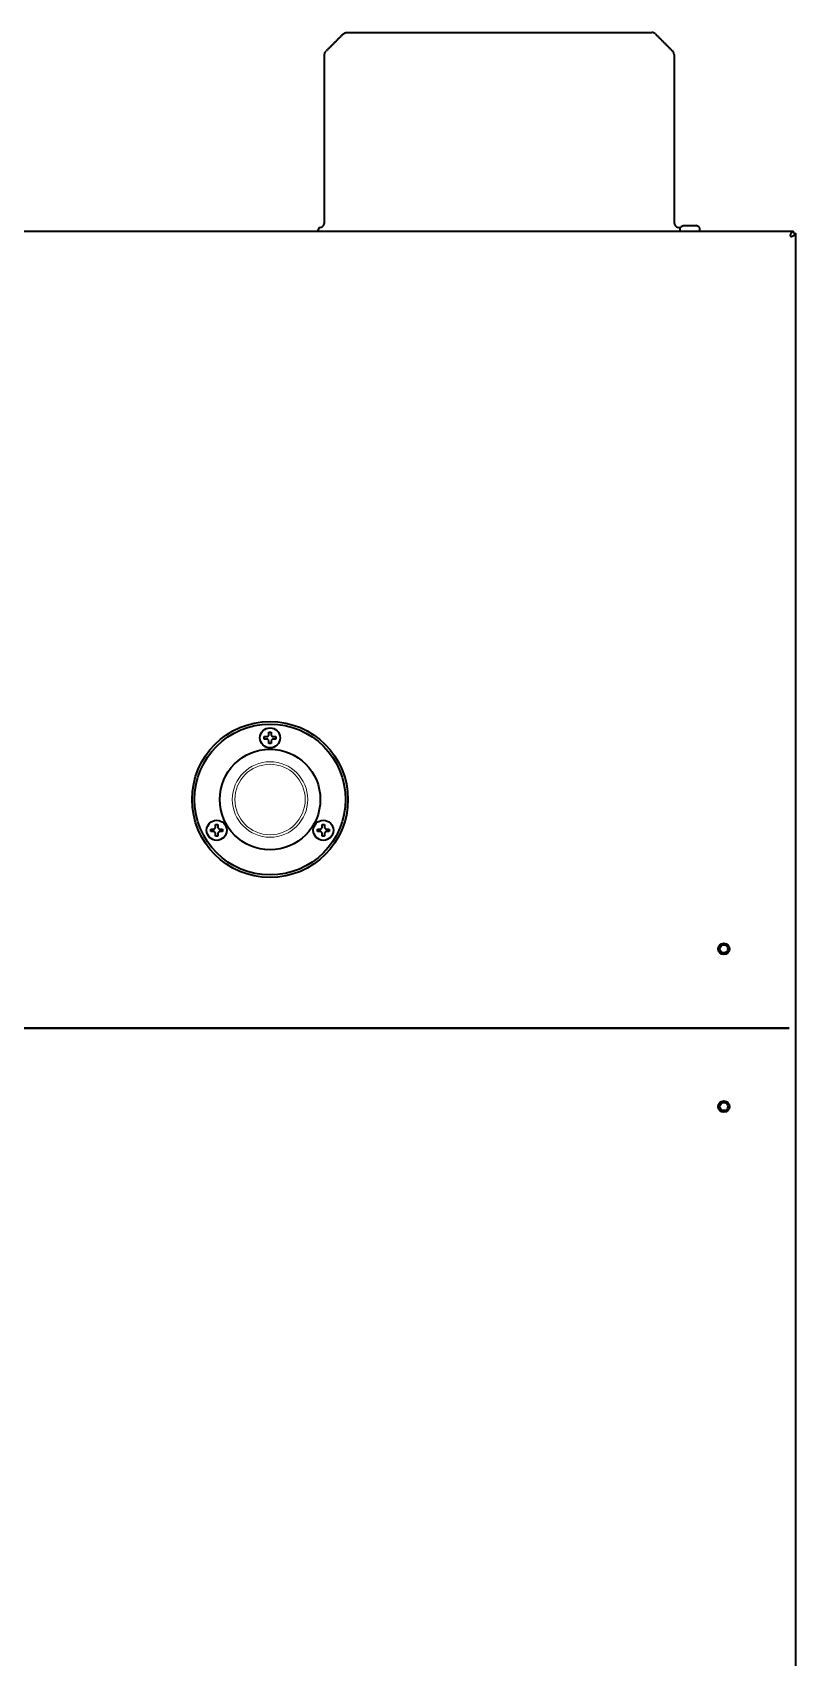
# Model space of a CAD drawing. Extents: x 53 to 4124, y 6244 to 10190.
# Drawn here: x 2662 to 2966, y 7122 to 7768 of the extents above; entities that cross this region are included whole.
import ezdxf

# ---------------------------------------------------------------- set-up
doc = ezdxf.new("R2010")
doc.units = 0
doc.header["$LTSCALE"] = 5
doc.layers.get('0').update_dxf_attribs({"linetype": 'CONTINUOUS', "lineweight": 0})
doc.layers.add('1', color=7, linetype='CONTINUOUS', true_color=0xffffff)

msp = doc.modelspace()

# ---------------------------------------------------------------- linework, layer by layer
for radius in [15, 14]:
    msp.add_circle((2756.78, 7463.3), radius)
at = {"layer": '1', "color": 7, "linetype": 'Continuous', "lineweight": 35}
for p, q in [((2787.3, 7768.22), (2908.65, 7768.22)), ((2778.48, 7699.26), (2778.48, 7704.65)), ((2917.48, 7704.65), (2917.48, 7699.26)), ((2778.48, 7692.72), (2778.48, 7699.26)), ((2917.48, 7699.26), (2917.48, 7692.72)), ((2213.92, 7689.2), (2964.63, 7689.2)), ((2775.98, 7689.73), (2775.98, 7689.76)), ((2775.98, 7689.2), (2775.98, 7689.73)), ((2919.78, 7690.16), (2919.78, 7689.2)), ((2921.29, 7691.5), (2926.27, 7691.5)), ((2927.78, 7689.2), (2927.78, 7690.16)), ((2964.63, 7689.2), (2964.97, 7689.2)), ((2964.97, 7688.4), (2964.97, 7689.2)), ((2964.98, 7688.4), (2965.78, 7688.4)), ((2965.78, 7688.4), (2965.78, 7688.06)), ((2965.78, 7688.06), (2965.78, 7027.54)), ((2756.28, 7490.1), (2756.78, 7490.1)), ((2756.78, 7490.1), (2757.28, 7490.1)), ((2756.78, 7485.5), (2756.28, 7485.5)), ((2757.28, 7485.5), (2756.78, 7485.5)), ((2735.06, 7453.35), (2735.56, 7453.35)), ((2735.56, 7448.75), (2735.06, 7448.75)), ((2735.56, 7453.35), (2736.06, 7453.35)), ((2736.06, 7448.75), (2735.56, 7448.75)), ((2777.49, 7453.35), (2777.99, 7453.35)), ((2777.99, 7448.75), (2777.49, 7448.75)), ((2777.99, 7453.35), (2778.49, 7453.35)), ((2778.49, 7448.75), (2777.99, 7448.75)), ((2275.08, 7372.4), (2903.48, 7372.4)), ((2903.48, 7372.4), (2275.08, 7372.4)), ((2903.48, 7372.4), (2963.28, 7372.4)), ((2963.28, 7372.4), (2903.48, 7372.4))]:
    msp.add_line(p, q, dxfattribs=at)
for centre, radius in [((2756.78, 7463.3), 31), ((2756.78, 7463.3), 30), ((2756.78, 7487.8), 4), ((2756.78, 7463.3), 20), ((2735.56, 7451.05), 4), ((2777.99, 7451.05), 4), ((2937.28, 7403.9), 2.25), ((2937.28, 7403.9), 1.6), ((2937.28, 7341.2), 2.25), ((2937.28, 7341.2), 1.6)]:
    msp.add_circle(centre, radius, dxfattribs=at)
for centre, radius, start, end in [((2776.98, 7689.76), 1, 99.59407, 180), ((2776.48, 7692.72), 2, 279.59407, 0), ((2919.48, 7692.72), 2, 180, 260.40593), ((2918.98, 7689.76), 1, 35.20272, 80.40593), ((2920.78, 7690.16), 1, 120, 180), ((2923.78, 7684.96), 7, 110.83723, 120), ((2923.78, 7684.96), 7, 60, 69.16277), ((2926.78, 7690.16), 1, 0, 60), ((2963.98, 7687.4), 0.25, 180, 270)]:
    msp.add_arc(centre, radius, start, end, dxfattribs=at)
for points, degree in [([(2785.89, 7767.64), (2779.06, 7760.81)], 1), ([(2910.06, 7767.64), (2916.89, 7760.81)], 1), ([(2963.98, 7687.15), (2964.03, 7687.15), (2964.08, 7687.16), (2964.12, 7687.18)], 3), ([(2754.48, 7487.3), (2754.48, 7487.47), (2754.48, 7487.8), (2754.48, 7488.14), (2754.48, 7488.3)], 3), ([(2755.78, 7488.3), (2755.8, 7488.33), (2755.85, 7488.38), (2755.93, 7488.45), (2756, 7488.52), (2756.07, 7488.59), (2756.14, 7488.66), (2756.21, 7488.73), (2756.25, 7488.78), (2756.28, 7488.8)], 3), ([(2756.28, 7488.8), (2756.28, 7488.86), (2756.28, 7488.96), (2756.28, 7489.13), (2756.28, 7489.28), (2756.28, 7489.44), (2756.28, 7489.59), (2756.28, 7489.75), (2756.28, 7489.91), (2756.28, 7490.04), (2756.28, 7490.1)], 3), ([(2757.28, 7488.8), (2757.3, 7488.78), (2757.35, 7488.73), (2757.42, 7488.66), (2757.49, 7488.59), (2757.56, 7488.52), (2757.63, 7488.45), (2757.7, 7488.37), (2757.75, 7488.33), (2757.78, 7488.3)], 3), ([(2757.78, 7488.3), (2757.83, 7488.3), (2757.94, 7488.3), (2758.1, 7488.3), (2758.26, 7488.3), (2758.41, 7488.3), (2758.57, 7488.3), (2758.72, 7488.3), (2758.89, 7488.3), (2759.01, 7488.3), (2759.08, 7488.3)], 3), ([(2759.08, 7488.3), (2759.08, 7488.14), (2759.08, 7487.8), (2759.08, 7487.47), (2759.08, 7487.3)], 3), ([(2755.78, 7487.3), (2755.72, 7487.3), (2755.61, 7487.3), (2755.45, 7487.3), (2755.29, 7487.3), (2755.14, 7487.3), (2754.99, 7487.3), (2754.83, 7487.3), (2754.66, 7487.3), (2754.54, 7487.3), (2754.48, 7487.3)], 3), ([(2756.28, 7486.8), (2756.25, 7486.83), (2756.2, 7486.87), (2756.13, 7486.94), (2756.06, 7487.02), (2755.99, 7487.09), (2755.92, 7487.16), (2755.85, 7487.23), (2755.8, 7487.28), (2755.78, 7487.3)], 3), ([(2757.78, 7487.3), (2757.75, 7487.28), (2757.7, 7487.22), (2757.62, 7487.15), (2757.55, 7487.08), (2757.48, 7487.01), (2757.41, 7486.94), (2757.34, 7486.87), (2757.3, 7486.83), (2757.28, 7486.8)], 3), ([(2757.28, 7486.8), (2757.28, 7486.75), (2757.28, 7486.64), (2757.28, 7486.48), (2757.28, 7486.32), (2757.28, 7486.16), (2757.28, 7486.01), (2757.28, 7485.86), (2757.28, 7485.69), (2757.28, 7485.57), (2757.28, 7485.5)], 3), ([(2733.26, 7450.55), (2733.26, 7450.72), (2733.26, 7451.05), (2733.26, 7451.39), (2733.26, 7451.55)], 3), ([(2734.56, 7450.55), (2734.5, 7450.55), (2734.4, 7450.55), (2734.23, 7450.55), (2734.07, 7450.55), (2733.92, 7450.55), (2733.77, 7450.55), (2733.61, 7450.55), (2733.44, 7450.55), (2733.32, 7450.55), (2733.26, 7450.55)], 3), ([(2734.56, 7451.55), (2734.58, 7451.58), (2734.63, 7451.63), (2734.71, 7451.7), (2734.78, 7451.77), (2734.85, 7451.84), (2734.92, 7451.91), (2734.99, 7451.98), (2735.03, 7452.03), (2735.06, 7452.05)], 3), ([(2735.06, 7450.05), (2735.03, 7450.08), (2734.99, 7450.12), (2734.92, 7450.19), (2734.84, 7450.27), (2734.77, 7450.34), (2734.7, 7450.41), (2734.63, 7450.48), (2734.58, 7450.53), (2734.56, 7450.55)], 3), ([(2735.06, 7452.05), (2735.06, 7452.11), (2735.06, 7452.21), (2735.06, 7452.38), (2735.06, 7452.53), (2735.06, 7452.69), (2735.06, 7452.84), (2735.06, 7453), (2735.06, 7453.16), (2735.06, 7453.29), (2735.06, 7453.35)], 3), ([(2736.06, 7452.05), (2736.08, 7452.03), (2736.13, 7451.98), (2736.2, 7451.91), (2736.27, 7451.84), (2736.34, 7451.77), (2736.41, 7451.7), (2736.49, 7451.62), (2736.53, 7451.58), (2736.56, 7451.55)], 3), ([(2736.56, 7450.55), (2736.53, 7450.53), (2736.48, 7450.47), (2736.41, 7450.4), (2736.33, 7450.33), (2736.26, 7450.26), (2736.2, 7450.19), (2736.13, 7450.12), (2736.08, 7450.08), (2736.06, 7450.05)], 3), ([(2736.06, 7450.05), (2736.06, 7450), (2736.06, 7449.89), (2736.06, 7449.73), (2736.06, 7449.57), (2736.06, 7449.41), (2736.06, 7449.26), (2736.06, 7449.11), (2736.06, 7448.94), (2736.06, 7448.82), (2736.06, 7448.75)], 3), ([(2736.56, 7451.55), (2736.61, 7451.55), (2736.72, 7451.55), (2736.88, 7451.55), (2737.04, 7451.55), (2737.2, 7451.55), (2737.35, 7451.55), (2737.5, 7451.55), (2737.67, 7451.55), (2737.79, 7451.55), (2737.86, 7451.55)], 3), ([(2737.86, 7451.55), (2737.86, 7451.39), (2737.86, 7451.05), (2737.86, 7450.72), (2737.86, 7450.55)], 3), ([(2775.69, 7450.55), (2775.69, 7450.72), (2775.69, 7451.05), (2775.69, 7451.39), (2775.69, 7451.55)], 3), ([(2776.99, 7450.55), (2776.94, 7450.55), (2776.83, 7450.55), (2776.67, 7450.55), (2776.51, 7450.55), (2776.35, 7450.55), (2776.2, 7450.55), (2776.05, 7450.55), (2775.88, 7450.55), (2775.76, 7450.55), (2775.69, 7450.55)], 3), ([(2776.99, 7451.55), (2777.02, 7451.58), (2777.07, 7451.63), (2777.14, 7451.7), (2777.22, 7451.77), (2777.29, 7451.84), (2777.35, 7451.91), (2777.42, 7451.98), (2777.47, 7452.03), (2777.49, 7452.05)], 3), ([(2777.49, 7450.05), (2777.47, 7450.08), (2777.42, 7450.12), (2777.35, 7450.19), (2777.28, 7450.27), (2777.21, 7450.34), (2777.14, 7450.41), (2777.06, 7450.48), (2777.02, 7450.53), (2776.99, 7450.55)], 3), ([(2777.49, 7452.05), (2777.49, 7452.11), (2777.49, 7452.21), (2777.49, 7452.38), (2777.49, 7452.53), (2777.49, 7452.69), (2777.49, 7452.84), (2777.49, 7453), (2777.49, 7453.16), (2777.49, 7453.29), (2777.49, 7453.35)], 3), ([(2778.49, 7452.05), (2778.52, 7452.03), (2778.56, 7451.98), (2778.64, 7451.91), (2778.71, 7451.84), (2778.78, 7451.77), (2778.85, 7451.7), (2778.92, 7451.62), (2778.97, 7451.58), (2778.99, 7451.55)], 3), ([(2778.99, 7450.55), (2778.97, 7450.53), (2778.92, 7450.47), (2778.84, 7450.4), (2778.77, 7450.33), (2778.7, 7450.26), (2778.63, 7450.19), (2778.56, 7450.12), (2778.52, 7450.08), (2778.49, 7450.05)], 3), ([(2778.49, 7450.05), (2778.49, 7450), (2778.49, 7449.89), (2778.49, 7449.73), (2778.49, 7449.57), (2778.49, 7449.41), (2778.49, 7449.26), (2778.49, 7449.11), (2778.49, 7448.94), (2778.49, 7448.82), (2778.49, 7448.75)], 3), ([(2778.99, 7451.55), (2779.05, 7451.55), (2779.16, 7451.55), (2779.32, 7451.55), (2779.48, 7451.55), (2779.63, 7451.55), (2779.78, 7451.55), (2779.94, 7451.55), (2780.11, 7451.55), (2780.23, 7451.55), (2780.29, 7451.55)], 3), ([(2780.29, 7451.55), (2780.29, 7451.39), (2780.29, 7451.05), (2780.29, 7450.72), (2780.29, 7450.55)], 3)]:
    msp.add_open_spline(points, degree=degree, dxfattribs=at)
for points, knots in [([(2785.89, 7767.64), (2785.98, 7767.73), (2786.08, 7767.81), (2786.3, 7767.96), (2786.42, 7768.02), (2786.66, 7768.12), (2786.79, 7768.16), (2787.04, 7768.21), (2787.17, 7768.22), (2787.3, 7768.22)], [0, 0, 0, 0, 0.25, 0.25, 0.5, 0.5, 0.75, 0.75, 1, 1, 1, 1]), ([(2910.06, 7767.64), (2909.97, 7767.73), (2909.87, 7767.81), (2909.65, 7767.96), (2909.53, 7768.02), (2909.29, 7768.12), (2909.17, 7768.16), (2908.91, 7768.21), (2908.78, 7768.22), (2908.65, 7768.22)], [0, 0, 0, 0, 0.25, 0.25, 0.5, 0.5, 0.75, 0.75, 1, 1, 1, 1]), ([(2778.48, 7759.39), (2778.48, 7759.52), (2778.49, 7759.66), (2778.54, 7759.91), (2778.58, 7760.04), (2778.68, 7760.28), (2778.74, 7760.4), (2778.89, 7760.61), (2778.97, 7760.72), (2779.06, 7760.81)], [0, 0, 0, 0, 0.25, 0.25, 0.5, 0.5, 0.75, 0.75, 1, 1, 1, 1]), ([(2778.48, 7704.65), (2778.48, 7704.99), (2778.48, 7705.33), (2778.48, 7706.02), (2778.48, 7706.36), (2778.48, 7707.03), (2778.48, 7707.37), (2778.48, 7707.88), (2778.48, 7708.04), (2778.48, 7708.38), (2778.48, 7708.54), (2778.48, 7709.38), (2778.48, 7710.03), (2778.48, 7711.34), (2778.48, 7711.98), (2778.48, 7713.88), (2778.48, 7715.13), (2778.48, 7717.55), (2778.48, 7718.73), (2778.48, 7721.04), (2778.48, 7722.17), (2778.48, 7724.37), (2778.48, 7725.44), (2778.48, 7727), (2778.48, 7727.52), (2778.48, 7728.16), (2778.48, 7728.28), (2778.48, 7728.54), (2778.48, 7728.91), (2778.48, 7729.78), (2778.48, 7730.5), (2778.48, 7731.45), (2778.48, 7732.85), (2778.48, 7734.17), (2778.48, 7735.87), (2778.48, 7736.69), (2778.48, 7739.06), (2778.48, 7740.53), (2778.48, 7742.06), (2778.48, 7742.23), (2778.48, 7742.57), (2778.48, 7742.73), (2778.48, 7743.23), (2778.48, 7743.55), (2778.48, 7744.49), (2778.48, 7745.09), (2778.48, 7746.24), (2778.48, 7746.79), (2778.48, 7747.85), (2778.48, 7748.35), (2778.48, 7749.31), (2778.48, 7749.78), (2778.48, 7750.66), (2778.48, 7751.08), (2778.48, 7751.88), (2778.48, 7752.27), (2778.48, 7753), (2778.48, 7753.35), (2778.48, 7754.35), (2778.48, 7754.94), (2778.48, 7756.02), (2778.48, 7756.49), (2778.48, 7757.33), (2778.48, 7757.7), (2778.48, 7758.09), (2778.48, 7758.16), (2778.48, 7758.27), (2778.48, 7758.3), (2778.48, 7758.37), (2778.48, 7758.4), (2778.48, 7758.56), (2778.48, 7758.68), (2778.48, 7758.88), (2778.48, 7758.97), (2778.48, 7759.13), (2778.48, 7759.19), (2778.48, 7759.29), (2778.48, 7759.33), (2778.48, 7759.38), (2778.48, 7759.39), (2778.48, 7759.39)], [0, 0, 0, 0, 0.007815, 0.007815, 0.015629, 0.015629, 0.023444, 0.023444, 0.027351, 0.027351, 0.031259, 0.031259, 0.046888, 0.046888, 0.062518, 0.062518, 0.093777, 0.093777, 0.125035, 0.125035, 0.156294, 0.156294, 0.187553, 0.187553, 0.203182, 0.203182, 0.20709, 0.20709, 0.210997, 0.218812, 0.234441, 0.234441, 0.250071, 0.28133, 0.28133, 0.312588, 0.312588, 0.375106, 0.375106, 0.382921, 0.382921, 0.390735, 0.390735, 0.406365, 0.406365, 0.437624, 0.437624, 0.468883, 0.468883, 0.500141, 0.500141, 0.5314, 0.5314, 0.562659, 0.562659, 0.593918, 0.593918, 0.625177, 0.625177, 0.687694, 0.687694, 0.750212, 0.750212, 0.81273, 0.81273, 0.828359, 0.828359, 0.836174, 0.836174, 0.843989, 0.843989, 0.875247, 0.875247, 0.906506, 0.906506, 0.937765, 0.937765, 0.969024, 0.969024, 1, 1, 1, 1]), ([(2917.48, 7759.39), (2917.48, 7759.52), (2917.46, 7759.66), (2917.41, 7759.91), (2917.37, 7760.04), (2917.27, 7760.28), (2917.21, 7760.4), (2917.07, 7760.61), (2916.98, 7760.72), (2916.89, 7760.81)], [0, 0, 0, 0, 0.25, 0.25, 0.5, 0.5, 0.75, 0.75, 1, 1, 1, 1]), ([(2917.48, 7759.39), (2917.48, 7759.39), (2917.48, 7759.38), (2917.48, 7759.33), (2917.48, 7759.29), (2917.48, 7759.19), (2917.48, 7759.13), (2917.48, 7758.97), (2917.48, 7758.89), (2917.48, 7758.58), (2917.48, 7758.33), (2917.48, 7757.71), (2917.48, 7757.35), (2917.48, 7756.72), (2917.48, 7756.5), (2917.48, 7756.02), (2917.48, 7755.77), (2917.48, 7754.97), (2917.48, 7754.37), (2917.48, 7753.36), (2917.48, 7753.01), (2917.48, 7752.45), (2917.48, 7752.17), (2917.48, 7751.82), (2917.48, 7751.67), (2917.48, 7751.57), (2917.48, 7751.52), (2917.48, 7750.65), (2917.48, 7749.75), (2917.48, 7748.29), (2917.48, 7747.78), (2917.48, 7746.72), (2917.48, 7746.17), (2917.48, 7745.02), (2917.48, 7744.42), (2917.48, 7743.17), (2917.48, 7742.53), (2917.48, 7741.17), (2917.48, 7740.47), (2917.48, 7739.01), (2917.48, 7738.24), (2917.48, 7737.25), (2917.48, 7737.05), (2917.48, 7736.74), (2917.48, 7736.64), (2917.48, 7736.44), (2917.48, 7735.92), (2917.48, 7735.4), (2917.48, 7734.12), (2917.48, 7733.24), (2917.48, 7731.87), (2917.48, 7731.41), (2917.48, 7730.46), (2917.48, 7729.98), (2917.48, 7728.52), (2917.48, 7727.52), (2917.48, 7725.44), (2917.48, 7724.36), (2917.48, 7723.11), (2917.48, 7722.97), (2917.48, 7722.69), (2917.48, 7722.55), (2917.48, 7722.13), (2917.48, 7721.28), (2917.48, 7720.42), (2917.48, 7718.67), (2917.48, 7717.48), (2917.48, 7715.05), (2917.48, 7713.81), (2917.48, 7711.92), (2917.48, 7711.28), (2917.48, 7709.99), (2917.48, 7709.33), (2917.48, 7708.51), (2917.48, 7708.35), (2917.48, 7708.02), (2917.48, 7707.85), (2917.48, 7707.35), (2917.48, 7707.02), (2917.48, 7706.35), (2917.48, 7706.01), (2917.48, 7705.33), (2917.48, 7704.99), (2917.48, 7704.65)], [0, 0, 0, 0, 0.030062, 0.030062, 0.06135, 0.06135, 0.092639, 0.092639, 0.123927, 0.123927, 0.186504, 0.186504, 0.24908, 0.24908, 0.280369, 0.280369, 0.311657, 0.311657, 0.374234, 0.374234, 0.405522, 0.405522, 0.421166, 0.428988, 0.432899, 0.432899, 0.43681, 0.43681, 0.499387, 0.499387, 0.530675, 0.530675, 0.561964, 0.561964, 0.593252, 0.593252, 0.62454, 0.62454, 0.655828, 0.655828, 0.687117, 0.687117, 0.694939, 0.694939, 0.69885, 0.69885, 0.702761, 0.718405, 0.718405, 0.749693, 0.749693, 0.765338, 0.765338, 0.780982, 0.780982, 0.81227, 0.81227, 0.843558, 0.843558, 0.847469, 0.847469, 0.85138, 0.85138, 0.859203, 0.874847, 0.874847, 0.906135, 0.906135, 0.937423, 0.937423, 0.953068, 0.953068, 0.968712, 0.968712, 0.972623, 0.972623, 0.976534, 0.976534, 0.984356, 0.984356, 0.992178, 0.992178, 1, 1, 1, 1]), ([(2963.75, 7687.55), (2963.79, 7687.66), (2963.82, 7687.77), (2963.9, 7687.99), (2963.93, 7688.09), (2964.01, 7688.29), (2964.04, 7688.39), (2964.12, 7688.57), (2964.15, 7688.65), (2964.23, 7688.8), (2964.27, 7688.87), (2964.34, 7688.99), (2964.38, 7689.04), (2964.45, 7689.12), (2964.49, 7689.15), (2964.56, 7689.19), (2964.6, 7689.2), (2964.63, 7689.2)], [0, 0, 0, 0, 0.125, 0.125, 0.25, 0.25, 0.375, 0.375, 0.5, 0.5, 0.625, 0.625, 0.75, 0.75, 0.875, 0.875, 1, 1, 1, 1]), ([(2964.12, 7687.18), (2964.35, 7687.25), (2964.57, 7687.32), (2964.97, 7687.47), (2965.15, 7687.54), (2965.45, 7687.69), (2965.57, 7687.77), (2965.73, 7687.91), (2965.78, 7687.99), (2965.78, 7688.06)], [0, 0, 0, 0, 0.25, 0.25, 0.5, 0.5, 0.75, 0.75, 1, 1, 1, 1]), ([(2963.73, 7687.4), (2963.73, 7687.41), (2963.73, 7687.41), (2963.73, 7687.42), (2963.73, 7687.44), (2963.73, 7687.45), (2963.73, 7687.46), (2963.73, 7687.47), (2963.73, 7687.48), (2963.73, 7687.49), (2963.73, 7687.5), (2963.74, 7687.51), (2963.74, 7687.52), (2963.74, 7687.53), (2963.75, 7687.54), (2963.75, 7687.55), (2963.75, 7687.55)], [0, 0, 0, 0, 0.073473, 0.146486, 0.219075, 0.291275, 0.363122, 0.434652, 0.505902, 0.57691, 0.647713, 0.71835, 0.788858, 0.859277, 0.929644, 1, 1, 1, 1]), ([(2754.48, 7488.3), (2754.68, 7488.3), (2754.89, 7488.3), (2755.21, 7488.3), (2755.32, 7488.3), (2755.55, 7488.3), (2755.66, 7488.3), (2755.78, 7488.3)], [0, 0, 0, 0, 0.5, 0.5, 0.75, 0.75, 1, 1, 1, 1]), ([(2757.28, 7490.1), (2757.28, 7489.9), (2757.28, 7489.69), (2757.28, 7489.36), (2757.28, 7489.25), (2757.28, 7489.03), (2757.28, 7488.92), (2757.28, 7488.8)], [0, 0, 0, 0, 0.5, 0.5, 0.75, 0.75, 1, 1, 1, 1]), ([(2756.28, 7485.5), (2756.28, 7485.7), (2756.28, 7485.91), (2756.28, 7486.24), (2756.28, 7486.35), (2756.28, 7486.57), (2756.28, 7486.69), (2756.28, 7486.8)], [0, 0, 0, 0, 0.5, 0.5, 0.75, 0.75, 1, 1, 1, 1]), ([(2759.08, 7487.3), (2758.87, 7487.3), (2758.66, 7487.3), (2758.34, 7487.3), (2758.23, 7487.3), (2758, 7487.3), (2757.89, 7487.3), (2757.78, 7487.3)], [0, 0, 0, 0, 0.5, 0.5, 0.75, 0.75, 1, 1, 1, 1]), ([(2733.26, 7451.55), (2733.46, 7451.55), (2733.67, 7451.55), (2734, 7451.55), (2734.11, 7451.55), (2734.33, 7451.55), (2734.44, 7451.55), (2734.56, 7451.55)], [0, 0, 0, 0, 0.5, 0.5, 0.75, 0.75, 1, 1, 1, 1]), ([(2735.06, 7448.75), (2735.06, 7448.95), (2735.06, 7449.16), (2735.06, 7449.49), (2735.06, 7449.6), (2735.06, 7449.82), (2735.06, 7449.94), (2735.06, 7450.05)], [0, 0, 0, 0, 0.5, 0.5, 0.75, 0.75, 1, 1, 1, 1]), ([(2736.06, 7453.35), (2736.06, 7453.15), (2736.06, 7452.94), (2736.06, 7452.61), (2736.06, 7452.5), (2736.06, 7452.28), (2736.06, 7452.17), (2736.06, 7452.05)], [0, 0, 0, 0, 0.5, 0.5, 0.75, 0.75, 1, 1, 1, 1]), ([(2737.86, 7450.55), (2737.65, 7450.55), (2737.44, 7450.55), (2737.12, 7450.55), (2737.01, 7450.55), (2736.79, 7450.55), (2736.67, 7450.55), (2736.56, 7450.55)], [0, 0, 0, 0, 0.5, 0.5, 0.75, 0.75, 1, 1, 1, 1]), ([(2775.69, 7451.55), (2775.9, 7451.55), (2776.11, 7451.55), (2776.43, 7451.55), (2776.54, 7451.55), (2776.76, 7451.55), (2776.88, 7451.55), (2776.99, 7451.55)], [0, 0, 0, 0, 0.5, 0.5, 0.75, 0.75, 1, 1, 1, 1]), ([(2777.49, 7448.75), (2777.49, 7448.95), (2777.49, 7449.16), (2777.49, 7449.49), (2777.49, 7449.6), (2777.49, 7449.82), (2777.49, 7449.94), (2777.49, 7450.05)], [0, 0, 0, 0, 0.5, 0.5, 0.75, 0.75, 1, 1, 1, 1]), ([(2778.49, 7453.35), (2778.49, 7453.15), (2778.49, 7452.94), (2778.49, 7452.61), (2778.49, 7452.5), (2778.49, 7452.28), (2778.49, 7452.17), (2778.49, 7452.05)], [0, 0, 0, 0, 0.5, 0.5, 0.75, 0.75, 1, 1, 1, 1]), ([(2780.29, 7450.55), (2780.09, 7450.55), (2779.88, 7450.55), (2779.56, 7450.55), (2779.45, 7450.55), (2779.22, 7450.55), (2779.11, 7450.55), (2778.99, 7450.55)], [0, 0, 0, 0, 0.5, 0.5, 0.75, 0.75, 1, 1, 1, 1])]:
    msp.add_open_spline(points, degree=3, knots=knots, dxfattribs=at)

doc.saveas('drawing.dxf')
